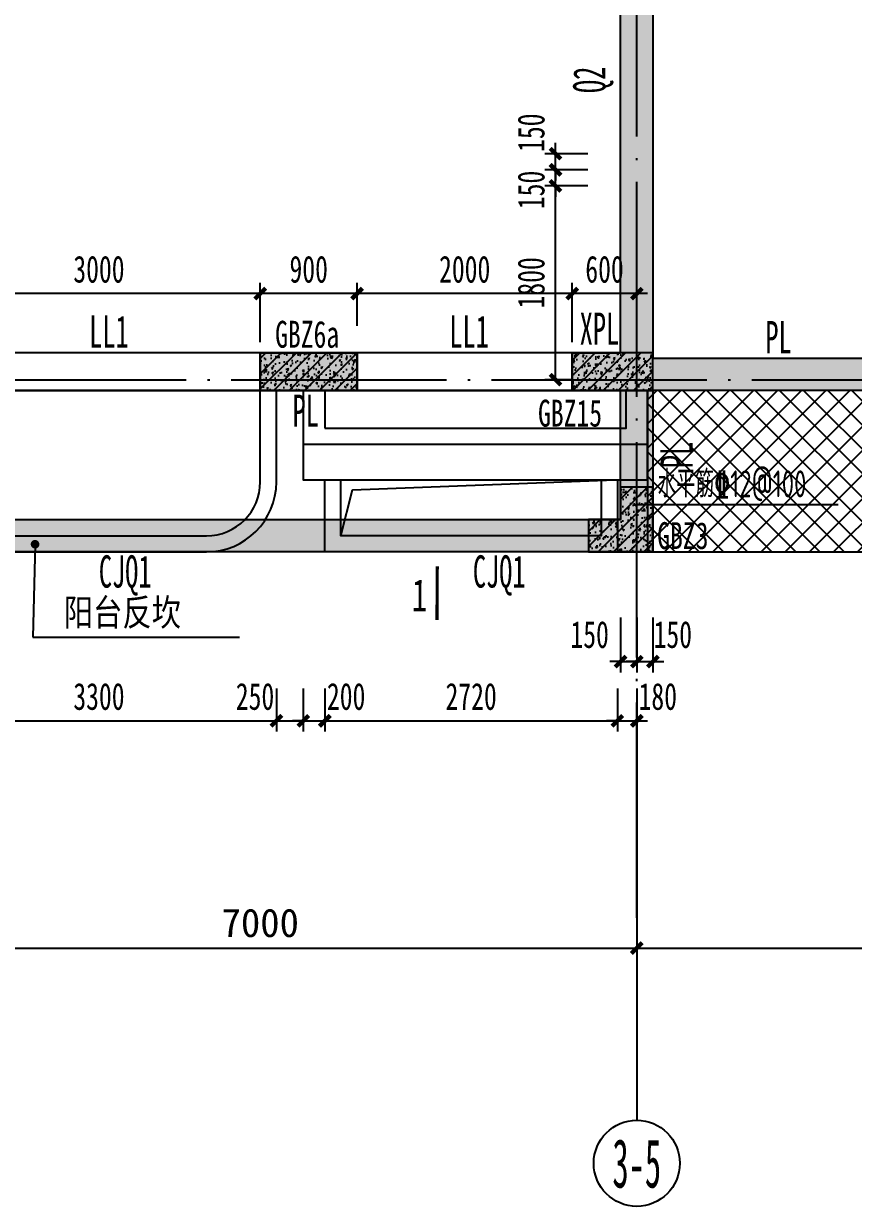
# Model space of a CAD drawing. Extents: x -3200781797 to -8106663, y 494714 to 1244925.
# Drawn here: x -8167382 to -8159669, y 599811 to 610801 of the extents above; entities that cross this region are included whole.
import ezdxf
from ezdxf.enums import TextEntityAlignment as Align

# ---------------------------------------------------------------- set-up
doc = ezdxf.new("R2010")
doc.units = 0
doc.header["$LTSCALE"] = 1000
doc.header["$MEASUREMENT"] = 0
for name, pattern in [('3#-轴线$0$DOTE', [2.42, 2, -0.2, 0.02, -0.2]), ('3#4#5#模板$0$CONTINOUS', [0]), ('DASH', [0.35, 0.25, -0.1])]:
    doc.linetypes.add(name, pattern=pattern)
doc.layers.get('Defpoints').update_dxf_attribs({"color": 30, "linetype": 'DASH'})
for name, color, linetype in [('3#-夹层$0$S-SLAB-HOLE', 5, 'Continuous'), ('3#-夹层$0$S-WALL', 40, 'Continuous'), ('3#-夹层$0$S-WALL-BEAM', 120, 'Continuous'), ('3#-夹层$0$S-WALL-HATC', 253, 'Continuous'), ('3#-轴线$0$3#-轴号$0$A-ANNO-AXIS-CIRC', 3, 'Continuous'), ('3#-轴线$0$3#-轴号$0$A-ANNO-AXIS-TEXT', 7, 'Continuous'), ('3#-轴线$0$3#-轴号$0$A-ANNO-DIMS', 3, 'Continuous'), ('3#-轴线$0$A-ANNO-DOTE', 10, '3#-轴线$0$DOTE'), ('3#-轴线$0$AXIS_TEXT', 7, 'Continuous'), ('3#4#5#模板$0$00-板边线', 7, 'Continuous'), ('3#4#5#模板$0$A-ANNO-NOTE', 3, 'Continuous'), ('3#4#5#模板$0$A-ANNO-TEXT', 255, 'Continuous'), ('3#4#5#模板$0$S-ANNO-TEXT', 7, 'Continuous'), ('3#4#5#模板$0$S-SLAB-TEXT', 120, 'Continuous'), ('3#4#5#模板$0$S-WALL-COLU', 252, '3#4#5#模板$0$CONTINOUS'), ('3#4#5#模板$0$S-WALL-COLU-HATC', 16, 'Continuous'), ('DIM', 3, 'Continuous'), ('S-PC-FQ-WYQ', 4, 'Continuous'), ('S-WALL-BEAM-TEXT', 2, 'Continuous'), ('S-WALL-COLU-TEXT', 2, 'Continuous'), ('S-WALL-DIMS', 50, 'Continuous'), ('THICK', 6, 'Continuous')]:
    doc.layers.add(name, color=color, linetype=linetype)
doc.layers.add('3#4#5#模板$0$结构板边线', color=2, linetype='Continuous', plot=False)
doc.layers.add('WALL-TEXT', color=2, linetype='Continuous', lineweight=25)
doc.styles.add('3#-轴线$0$3#-轴号$0$_TCH_AXIS', font='')
doc.styles.add('3#-轴线$0$3#-轴号$0$_TCH_DIM_T3', font='')
doc.styles.add('3#-轴线$0$COMPLEX', font='COMPLEX')
doc.styles.add('3#4#5#模板$0$-楷体_GB2312', font='', dxfattribs={"width": 0.8, "height": 3.5})
doc.styles.add('TSSD_Dimension', font='', dxfattribs={"width": 0.7})
doc.styles.add('TSSD_Rein', font='tssdeng.shx', dxfattribs={"width": 0.7, "bigfont": 'hztxt.shx'})
doc.styles.add('楷体', font='', dxfattribs={"width": 0.6})
doc.styles.add('楷体GB312', font='', dxfattribs={"width": 0.8})
doc.styles.get('3#-轴线$0$3#-轴号$0$_TCH_AXIS').set_extended_font_data('SimSun')
doc.styles.get('3#-轴线$0$3#-轴号$0$_TCH_DIM_T3').set_extended_font_data('SimSun')
doc.styles.get('3#4#5#模板$0$-楷体_GB2312').set_extended_font_data('KaiTi_GB2312')
doc.styles.get('TSSD_Dimension').set_extended_font_data('KaiTi_GB2312')
doc.styles.get('楷体').set_extended_font_data('KaiTi_GB2312')
doc.styles.get('楷体GB312').set_extended_font_data('楷体_GB2312')
doc.dimstyles.new('3#-轴线$0$3#-轴号$0$_TCH_ARCH&&100', dxfattribs={"dimtxt": 264.345992, "dimasz": 100, "dimexe": 250, "dimexo": 300, "dimgap": 100, "dimtad": 1, "dimdec": 0, "dimzin": 0, "dimdsep": 46, "dimtxsty": '3#-轴线$0$3#-轴号$0$_TCH_DIM_T3', "dimblk": '3#-轴线$0$3#-轴号$0$_ArchTick', "dimcen": 0.09, "dimclrt": 7, "dimazin": 2, "dimtfac": 1, "dimtdec": 0, "dimtix": 1, "dimtmove": 2, "dimatfit": 3, "dimfxl": 100, "dimtolj": 1, "dimtzin": 0, "dimarcsym": 0})
doc.dimstyles.new('TSSD_100_100', dxfattribs={"dimtxt": 250, "dimasz": 100, "dimexe": 100, "dimexo": 250, "dimgap": 100, "dimtad": 1, "dimdec": 0, "dimzin": 0, "dimdsep": 46, "dimtxsty": 'TSSD_Dimension', "dimblk": 'ARCHTICK', "dimcen": 0, "dimdle": 100, "dimclrt": 7, "dimadec": 0, "dimazin": 0, "dimtfac": 1, "dimtdec": 0, "dimtix": 1, "dimtmove": 2, "dimatfit": 3, "dimfxl": 1, "dimtolj": 1, "dimtzin": 0, "dimarcsym": 0})
doc.dimstyles.new('TSSD_100_100$0', dxfattribs={"dimtxt": 250, "dimasz": 100, "dimexe": 100, "dimexo": 0, "dimgap": 100, "dimtad": 1, "dimdec": 0, "dimzin": 0, "dimdsep": 46, "dimtxsty": 'TSSD_Dimension', "dimblk1": 'ARCHTICK', "dimblk2": 'ARCHTICK', "dimsah": 1, "dimcen": 0, "dimclrt": 7, "dimadec": 0, "dimazin": 0, "dimtfac": 1, "dimtdec": 0, "dimtix": 1, "dimtmove": 2, "dimatfit": 3, "dimldrblk": 'ARCHTICK', "dimfxl": 300, "dimfxlon": 1, "dimtvp": 0.7, "dimtolj": 1, "dimtzin": 0, "dimarcsym": 0})

# ---------------------------------------------------------------- blocks, each defined once
blk = doc.blocks.new('_ArchTick')
at = {"color": 0, "linetype": 'ByBlock', "const_width": 0.4}
blk.add_lwpolyline([(-0.5, -0.5), (0.5, 0.5)], dxfattribs=at)
blk = doc.blocks.new('*D298')
at = {"layer": 'Defpoints', "color": 0, "transparency": 16777216}
for p in [(-8162282, 608293), (-8162282, 607593), (-8161682, 607593)]:
    blk.add_point(p, dxfattribs=at)
at = {"layer": 'S-WALL-DIMS', "color": 0, "lineweight": -2, "transparency": 16777216}
for p, q in [((-8162282, 607843), (-8162282, 608393)), ((-8161682, 607843), (-8161682, 608393)), ((-8161582, 608293), (-8162382, 608293))]:
    blk.add_line(p, q, dxfattribs=at)
at = {"layer": 'S-WALL-DIMS', "color": 0, "lineweight": -2, "transparency": 16777216, "xscale": 100, "yscale": 100, "zscale": 100, "rotation": 180}
blk.add_blockref('_ArchTick', (-8162282, 608293), dxfattribs=at)
at = {"layer": 'S-WALL-DIMS', "color": 0, "lineweight": -2, "transparency": 16777216, "xscale": 100, "yscale": 100, "zscale": 100}
blk.add_blockref('_ArchTick', (-8161682, 608293), dxfattribs=at)
at = {"layer": 'S-WALL-DIMS', "color": 7, "transparency": 16777216, "insert": (-8161982, 608518), "char_height": 250, "attachment_point": 5, "style": 'TSSD_Dimension'}
blk.add_mtext('\\A1;600', dxfattribs=at)
blk = doc.blocks.new('*D89')
at = {"layer": 'Defpoints', "color": 0, "transparency": 16777216}
for p in [(-8168182, 608293), (-8168182, 607593), (-8165182, 607593)]:
    blk.add_point(p, dxfattribs=at)
at = {"layer": 'S-WALL-DIMS', "color": 0, "lineweight": -2, "transparency": 16777216}
for p, q in [((-8168182, 607843), (-8168182, 608393)), ((-8165182, 607843), (-8165182, 608393)), ((-8165082, 608293), (-8168282, 608293))]:
    blk.add_line(p, q, dxfattribs=at)
at = {"layer": 'S-WALL-DIMS', "color": 0, "lineweight": -2, "transparency": 16777216, "xscale": 100, "yscale": 100, "zscale": 100, "rotation": 180}
blk.add_blockref('_ArchTick', (-8168182, 608293), dxfattribs=at)
at = {"layer": 'S-WALL-DIMS', "color": 0, "lineweight": -2, "transparency": 16777216, "xscale": 100, "yscale": 100, "zscale": 100}
blk.add_blockref('_ArchTick', (-8165182, 608293), dxfattribs=at)
at = {"layer": 'S-WALL-DIMS', "color": 7, "transparency": 16777216, "insert": (-8166682, 608518), "char_height": 250, "attachment_point": 5, "style": 'TSSD_Dimension'}
blk.add_mtext('\\A1;3000', dxfattribs=at)
blk = doc.blocks.new('*D145')
at = {"layer": 'Defpoints', "color": 0, "transparency": 16777216}
for p in [(-8165182, 608293), (-8165182, 607743), (-8164282, 607743)]:
    blk.add_point(p, dxfattribs=at)
at = {"layer": 'S-WALL-DIMS', "color": 0, "lineweight": -2, "transparency": 16777216}
for p, q in [((-8165182, 607993), (-8165182, 608393)), ((-8164282, 607993), (-8164282, 608393)), ((-8164182, 608293), (-8165282, 608293))]:
    blk.add_line(p, q, dxfattribs=at)
at = {"layer": 'S-WALL-DIMS', "color": 0, "lineweight": -2, "transparency": 16777216, "xscale": 100, "yscale": 100, "zscale": 100, "rotation": 180}
blk.add_blockref('_ArchTick', (-8165182, 608293), dxfattribs=at)
at = {"layer": 'S-WALL-DIMS', "color": 0, "lineweight": -2, "transparency": 16777216, "xscale": 100, "yscale": 100, "zscale": 100}
blk.add_blockref('_ArchTick', (-8164282, 608293), dxfattribs=at)
at = {"layer": 'S-WALL-DIMS', "color": 7, "transparency": 16777216, "insert": (-8164732, 608518), "char_height": 250, "attachment_point": 5, "style": 'TSSD_Dimension'}
blk.add_mtext('\\A1;900', dxfattribs=at)
blk = doc.blocks.new('*D624')
at = {"layer": 'Defpoints', "color": 0, "transparency": 16777216}
for p in [(-8164282, 608293), (-8164282, 607743), (-8162282, 607593)]:
    blk.add_point(p, dxfattribs=at)
at = {"layer": 'S-WALL-DIMS', "color": 0, "lineweight": -2, "transparency": 16777216}
for p, q in [((-8164282, 607993), (-8164282, 608393)), ((-8162282, 607843), (-8162282, 608393)), ((-8162182, 608293), (-8164382, 608293))]:
    blk.add_line(p, q, dxfattribs=at)
at = {"layer": 'S-WALL-DIMS', "color": 0, "lineweight": -2, "transparency": 16777216, "xscale": 100, "yscale": 100, "zscale": 100, "rotation": 180}
blk.add_blockref('_ArchTick', (-8164282, 608293), dxfattribs=at)
at = {"layer": 'S-WALL-DIMS', "color": 0, "lineweight": -2, "transparency": 16777216, "xscale": 100, "yscale": 100, "zscale": 100}
blk.add_blockref('_ArchTick', (-8162282, 608293), dxfattribs=at)
at = {"layer": 'S-WALL-DIMS', "color": 7, "transparency": 16777216, "insert": (-8163282, 608518), "char_height": 250, "attachment_point": 5, "style": 'TSSD_Dimension'}
blk.add_mtext('\\A1;2000', dxfattribs=at)
blk = doc.blocks.new('xpl-jia-3')
at = {"layer": 'S-WALL-BEAM-TEXT', "style": '楷体', "width": 0.6}
for s, p in [('XPL', (-8212213, 607817)), ('PL', (-8210487, 607738)), ('PL', (-8214882, 607055))]:
    blk.add_text(s, height=300, dxfattribs=at).set_placement(p)
blk.add_text('PL', height=300, rotation=90, dxfattribs=at).set_placement((-8211162, 606670))
blk = doc.blocks.new('3-an-jia')
at = {"layer": 'S-WALL-COLU-TEXT', "style": '楷体GB312', "width": 0.7}
for s, p in [('GBZ6a', (-7964986, 607785)), ('GBZ15', (-7962542, 607052)), ('GBZ3', (-7961434, 605914))]:
    blk.add_text(s, height=250, dxfattribs=at).set_placement(p)
blk = doc.blocks.new('q1')
at = {"layer": 'WALL-TEXT', "style": '楷体', "width": 0.6}
blk.add_text('Q2', height=300, rotation=90, dxfattribs=at).set_placement((-8157774, 461454))
for p in [(-8162484, 456858), (-8159007, 456858)]:
    blk.add_text('CJQ1', height=300, dxfattribs=at).set_placement(p)
blk = doc.blocks.new('*D878')
at = {"layer": 'Defpoints', "color": 0, "transparency": 16777216}
for p in [(48150, -113649), (48300, -113649), (48300, -114308)]:
    blk.add_point(p, dxfattribs=at)
at = {"layer": 'DIM', "color": 0, "lineweight": -2, "transparency": 16777216}
for p, q in [((48150, -113899), (48150, -114408)), ((48300, -113899), (48300, -114408)), ((48150, -114308), (48050, -114308)), ((48150, -114308), (48300, -114308)), ((48300, -114308), (48400, -114308))]:
    blk.add_line(p, q, dxfattribs=at)
at = {"layer": 'DIM', "color": 0, "lineweight": -2, "transparency": 16777216, "xscale": 100, "yscale": 100, "zscale": 100}
blk.add_blockref('_ArchTick', (48150, -114308), dxfattribs=at)
at = {"layer": 'DIM', "color": 0, "lineweight": -2, "transparency": 16777216, "xscale": 100, "yscale": 100, "zscale": 100, "rotation": 180}
blk.add_blockref('_ArchTick', (48300, -114308), dxfattribs=at)
at = {"layer": 'DIM', "color": 7, "transparency": 16777216, "insert": (47862, -114058), "char_height": 250, "attachment_point": 5, "style": 'TSSD_Dimension'}
blk.add_mtext('\\A1;150', dxfattribs=at)
blk = doc.blocks.new('*D879')
at = {"layer": 'Defpoints', "color": 0, "transparency": 16777216}
for p in [(48300, -113649), (48450, -113649), (48450, -114308)]:
    blk.add_point(p, dxfattribs=at)
at = {"layer": 'DIM', "color": 0, "lineweight": -2, "transparency": 16777216}
for p, q in [((48300, -113899), (48300, -114408)), ((48450, -113899), (48450, -114408)), ((48300, -114308), (48200, -114308)), ((48300, -114308), (48450, -114308)), ((48450, -114308), (48550, -114308))]:
    blk.add_line(p, q, dxfattribs=at)
at = {"layer": 'DIM', "color": 0, "lineweight": -2, "transparency": 16777216, "xscale": 100, "yscale": 100, "zscale": 100}
blk.add_blockref('_ArchTick', (48300, -114308), dxfattribs=at)
at = {"layer": 'DIM', "color": 0, "lineweight": -2, "transparency": 16777216, "xscale": 100, "yscale": 100, "zscale": 100, "rotation": 180}
blk.add_blockref('_ArchTick', (48450, -114308), dxfattribs=at)
at = {"layer": 'DIM', "color": 7, "transparency": 16777216, "insert": (48635, -114058), "char_height": 250, "attachment_point": 5, "style": 'TSSD_Dimension'}
blk.add_mtext('\\A1;150', dxfattribs=at)
blk = doc.blocks.new('*D917')
at = {"layer": 'Defpoints', "color": 0, "transparency": 16777216}
for p in [(47544, -109588), (48150, -109588), (48150, -109738)]:
    blk.add_point(p, dxfattribs=at)
at = {"layer": 'DIM', "color": 0, "lineweight": -2, "transparency": 16777216}
for p, q in [((47544, -109588), (47544, -109488)), ((47844, -109588), (47444, -109588)), ((47544, -109738), (47544, -109588)), ((47844, -109738), (47444, -109738)), ((47544, -109738), (47544, -109838))]:
    blk.add_line(p, q, dxfattribs=at)
at = {"layer": 'DIM', "color": 0, "lineweight": -2, "transparency": 16777216, "xscale": 100, "yscale": 100, "zscale": 100}
for p, rotation in [((47544, -109588), 270), ((47544, -109738), 90)]:
    blk.add_blockref('_ArchTick', p, dxfattribs=dict(at, rotation=rotation))
at = {"layer": 'DIM', "color": 7, "transparency": 16777216, "insert": (47319, -109393), "char_height": 250, "attachment_point": 5, "rotation": 90, "style": 'TSSD_Dimension'}
blk.add_mtext('\\A1;150', dxfattribs=at)
blk = doc.blocks.new('*D918')
at = {"layer": 'Defpoints', "color": 0, "transparency": 16777216}
for p in [(47544, -109888), (48150, -109888), (47700, -111688)]:
    blk.add_point(p, dxfattribs=at)
at = {"layer": 'DIM', "color": 0, "lineweight": -2, "transparency": 16777216}
for p, q in [((47844, -109888), (47444, -109888)), ((47544, -111688), (47544, -109888)), ((47700, -111688), (47444, -111688))]:
    blk.add_line(p, q, dxfattribs=at)
at = {"layer": 'DIM', "color": 0, "lineweight": -2, "transparency": 16777216, "xscale": 100, "yscale": 100, "zscale": 100}
for p, rotation in [((47544, -109888), 90), ((47544, -111688), 270)]:
    blk.add_blockref('_ArchTick', p, dxfattribs=dict(at, rotation=rotation))
at = {"layer": 'DIM', "color": 7, "transparency": 16777216, "insert": (47319, -110788), "char_height": 250, "attachment_point": 5, "rotation": 90, "style": 'TSSD_Dimension'}
blk.add_mtext('\\A1;1800', dxfattribs=at)
blk = doc.blocks.new('*D919')
at = {"layer": 'Defpoints', "color": 0, "transparency": 16777216}
for p in [(47544, -109738), (48150, -109738), (48150, -109888)]:
    blk.add_point(p, dxfattribs=at)
at = {"layer": 'DIM', "color": 0, "lineweight": -2, "transparency": 16777216}
for p, q in [((47544, -109738), (47544, -109638)), ((47844, -109738), (47444, -109738)), ((47544, -109888), (47544, -109738)), ((47844, -109888), (47444, -109888)), ((47544, -109888), (47544, -109988))]:
    blk.add_line(p, q, dxfattribs=at)
at = {"layer": 'DIM', "color": 0, "lineweight": -2, "transparency": 16777216, "xscale": 100, "yscale": 100, "zscale": 100}
for p, rotation in [((47544, -109738), 270), ((47544, -109888), 90)]:
    blk.add_blockref('_ArchTick', p, dxfattribs=dict(at, rotation=rotation))
at = {"layer": 'DIM', "color": 7, "transparency": 16777216, "insert": (47319, -109925), "char_height": 250, "attachment_point": 5, "rotation": 90, "style": 'TSSD_Dimension'}
blk.add_mtext('\\A1;150', dxfattribs=at)
blk = doc.blocks.new('*D995')
at = {"layer": 'Defpoints', "color": 0, "transparency": 16777216}
for p in [(-8161863, 606493), (-8161682, 606493), (-8161682, 604323)]:
    blk.add_point(p, dxfattribs=at)
at = {"layer": 'DIM', "color": 0, "lineweight": -2, "transparency": 16777216}
for p, q in [((-8161863, 604623), (-8161863, 604223)), ((-8161682, 604623), (-8161682, 604223)), ((-8161863, 604323), (-8161963, 604323)), ((-8161863, 604323), (-8161682, 604323)), ((-8161682, 604323), (-8161582, 604323))]:
    blk.add_line(p, q, dxfattribs=at)
at = {"layer": 'DIM', "color": 0, "lineweight": -2, "transparency": 16777216, "xscale": 100, "yscale": 100, "zscale": 100}
blk.add_blockref('_ArchTick', (-8161863, 604323), dxfattribs=at)
at = {"layer": 'DIM', "color": 0, "lineweight": -2, "transparency": 16777216, "xscale": 100, "yscale": 100, "zscale": 100, "rotation": 180}
blk.add_blockref('_ArchTick', (-8161682, 604323), dxfattribs=at)
at = {"layer": 'DIM', "color": 7, "transparency": 16777216, "insert": (-8161487, 604548), "char_height": 250, "attachment_point": 5, "style": 'TSSD_Dimension'}
blk.add_mtext('\\A1;180', dxfattribs=at)
blk = doc.blocks.new('*D998')
at = {"layer": 'Defpoints', "color": 0, "transparency": 16777216}
for p in [(-8168333, 606543), (-8165032, 606493), (-8165032, 604323)]:
    blk.add_point(p, dxfattribs=at)
at = {"layer": 'DIM', "color": 0, "lineweight": -2, "transparency": 16777216}
for p, q in [((-8168333, 604623), (-8168333, 604223)), ((-8165032, 604623), (-8165032, 604223)), ((-8168333, 604323), (-8165032, 604323))]:
    blk.add_line(p, q, dxfattribs=at)
at = {"layer": 'DIM', "color": 0, "lineweight": -2, "transparency": 16777216, "xscale": 100, "yscale": 100, "zscale": 100, "rotation": 180}
blk.add_blockref('_ArchTick', (-8168333, 604323), dxfattribs=at)
at = {"layer": 'DIM', "color": 0, "lineweight": -2, "transparency": 16777216, "xscale": 100, "yscale": 100, "zscale": 100}
blk.add_blockref('_ArchTick', (-8165032, 604323), dxfattribs=at)
at = {"layer": 'DIM', "color": 7, "transparency": 16777216, "insert": (-8166682, 604548), "char_height": 250, "attachment_point": 5, "style": 'TSSD_Dimension'}
blk.add_mtext('\\A1;3300', dxfattribs=at)
blk = doc.blocks.new('*D999')
at = {"layer": 'Defpoints', "color": 0, "transparency": 16777216}
for p in [(-8165032, 606493), (-8164782, 606493), (-8164782, 604323)]:
    blk.add_point(p, dxfattribs=at)
at = {"layer": 'DIM', "color": 0, "lineweight": -2, "transparency": 16777216}
for p, q in [((-8165032, 604623), (-8165032, 604223)), ((-8164782, 604623), (-8164782, 604223)), ((-8165032, 604323), (-8164782, 604323))]:
    blk.add_line(p, q, dxfattribs=at)
at = {"layer": 'DIM', "color": 0, "lineweight": -2, "transparency": 16777216, "xscale": 100, "yscale": 100, "zscale": 100, "rotation": 180}
blk.add_blockref('_ArchTick', (-8165032, 604323), dxfattribs=at)
at = {"layer": 'DIM', "color": 0, "lineweight": -2, "transparency": 16777216, "xscale": 100, "yscale": 100, "zscale": 100}
blk.add_blockref('_ArchTick', (-8164782, 604323), dxfattribs=at)
at = {"layer": 'DIM', "color": 7, "transparency": 16777216, "insert": (-8165231, 604548), "char_height": 250, "attachment_point": 5, "style": 'TSSD_Dimension'}
blk.add_mtext('\\A1;250', dxfattribs=at)
blk = doc.blocks.new('*D1000')
at = {"layer": 'Defpoints', "color": 0, "transparency": 16777216}
for p in [(-8164782, 606493), (-8164582, 606493), (-8164582, 604323)]:
    blk.add_point(p, dxfattribs=at)
at = {"layer": 'DIM', "color": 0, "lineweight": -2, "transparency": 16777216}
for p, q in [((-8164782, 604623), (-8164782, 604223)), ((-8164582, 604623), (-8164582, 604223)), ((-8164782, 604323), (-8164882, 604323)), ((-8164782, 604323), (-8164582, 604323)), ((-8164582, 604323), (-8164482, 604323))]:
    blk.add_line(p, q, dxfattribs=at)
at = {"layer": 'DIM', "color": 0, "lineweight": -2, "transparency": 16777216, "xscale": 100, "yscale": 100, "zscale": 100}
blk.add_blockref('_ArchTick', (-8164782, 604323), dxfattribs=at)
at = {"layer": 'DIM', "color": 0, "lineweight": -2, "transparency": 16777216, "xscale": 100, "yscale": 100, "zscale": 100, "rotation": 180}
blk.add_blockref('_ArchTick', (-8164582, 604323), dxfattribs=at)
at = {"layer": 'DIM', "color": 7, "transparency": 16777216, "insert": (-8164384, 604548), "char_height": 250, "attachment_point": 5, "style": 'TSSD_Dimension'}
blk.add_mtext('\\A1;200', dxfattribs=at)
blk = doc.blocks.new('*D1001')
at = {"layer": 'Defpoints', "color": 0, "transparency": 16777216}
for p in [(-8164582, 606493), (-8161863, 606493), (-8161863, 604323)]:
    blk.add_point(p, dxfattribs=at)
at = {"layer": 'DIM', "color": 0, "lineweight": -2, "transparency": 16777216}
for p, q in [((-8164582, 604623), (-8164582, 604223)), ((-8161863, 604623), (-8161863, 604223)), ((-8164582, 604323), (-8161863, 604323))]:
    blk.add_line(p, q, dxfattribs=at)
at = {"layer": 'DIM', "color": 0, "lineweight": -2, "transparency": 16777216, "xscale": 100, "yscale": 100, "zscale": 100, "rotation": 180}
blk.add_blockref('_ArchTick', (-8164582, 604323), dxfattribs=at)
at = {"layer": 'DIM', "color": 0, "lineweight": -2, "transparency": 16777216, "xscale": 100, "yscale": 100, "zscale": 100}
blk.add_blockref('_ArchTick', (-8161863, 604323), dxfattribs=at)
at = {"layer": 'DIM', "color": 7, "transparency": 16777216, "insert": (-8163222, 604548), "char_height": 250, "attachment_point": 5, "style": 'TSSD_Dimension'}
blk.add_mtext('\\A1;2720', dxfattribs=at)
blk = doc.blocks.new('3#-轴线$0$_AXISO')
blk.add_circle((0, 0), 0.5)
at = {"layer": '3#-轴线$0$AXIS_TEXT', "style": '3#-轴线$0$COMPLEX', "width": 1.041667}
blk.add_attdef('A', text='', height=0.56, dxfattribs=at).set_placement((-0.25, -0.28), (0.25, -0.28), align=Align.FIT)
blk = doc.blocks.new('3#-轴线$0$3#-轴号$0$_ArchTick')
at = {"color": 0, "linetype": 'ByBlock', "const_width": 0.4}
blk.add_lwpolyline([(-0.5, -0.5), (0.5, 0.5)], dxfattribs=at)
blk = doc.blocks.new('*D2027')
at = {"layer": '3#-轴线$0$3#-轴号$0$A-ANNO-DIMS', "color": 0, "lineweight": -2, "transparency": 16777216}
for p, q in [((3450, -15882), (3450, -16632)), ((10450, -15882), (10450, -16632)), ((3450, -16382), (10450, -16382))]:
    blk.add_line(p, q, dxfattribs=at)
at = {"layer": 'Defpoints', "color": 0, "transparency": 16777216}
for p in [(3450, -15582), (10450, -15582), (10450, -16382)]:
    blk.add_point(p, dxfattribs=at)
at = {"layer": '3#-轴线$0$3#-轴号$0$A-ANNO-DIMS', "color": 0, "lineweight": -2, "transparency": 16777216, "xscale": 100, "yscale": 100, "zscale": 100, "rotation": 180}
blk.add_blockref('3#-轴线$0$3#-轴号$0$_ArchTick', (3450, -16382), dxfattribs=at)
at = {"layer": '3#-轴线$0$3#-轴号$0$A-ANNO-DIMS', "color": 0, "lineweight": -2, "transparency": 16777216, "xscale": 100, "yscale": 100, "zscale": 100}
blk.add_blockref('3#-轴线$0$3#-轴号$0$_ArchTick', (10450, -16382), dxfattribs=at)
at = {"layer": '3#-轴线$0$3#-轴号$0$A-ANNO-DIMS', "color": 7, "transparency": 16777216, "insert": (6950, -16149), "char_height": 264.3, "attachment_point": 5, "style": '3#-轴线$0$3#-轴号$0$_TCH_DIM_T3'}
blk.add_mtext('\\A1;7000', dxfattribs=at)
blk = doc.blocks.new('*D2028')
at = {"layer": '3#-轴线$0$3#-轴号$0$A-ANNO-DIMS', "color": 0, "lineweight": -2, "transparency": 16777216}
for p, q in [((10450, -15882), (10450, -16632)), ((17450, -15882), (17450, -16632)), ((10450, -16382), (17450, -16382))]:
    blk.add_line(p, q, dxfattribs=at)
at = {"layer": 'Defpoints', "color": 0, "transparency": 16777216}
for p in [(10450, -15582), (17450, -15582), (17450, -16382)]:
    blk.add_point(p, dxfattribs=at)
at = {"layer": '3#-轴线$0$3#-轴号$0$A-ANNO-DIMS', "color": 0, "lineweight": -2, "transparency": 16777216, "xscale": 100, "yscale": 100, "zscale": 100, "rotation": 180}
blk.add_blockref('3#-轴线$0$3#-轴号$0$_ArchTick', (10450, -16382), dxfattribs=at)
at = {"layer": '3#-轴线$0$3#-轴号$0$A-ANNO-DIMS', "color": 0, "lineweight": -2, "transparency": 16777216, "xscale": 100, "yscale": 100, "zscale": 100}
blk.add_blockref('3#-轴线$0$3#-轴号$0$_ArchTick', (17450, -16382), dxfattribs=at)
at = {"layer": '3#-轴线$0$3#-轴号$0$A-ANNO-DIMS', "color": 7, "transparency": 16777216, "insert": (13950, -16149), "char_height": 264.3, "attachment_point": 5, "style": '3#-轴线$0$3#-轴号$0$_TCH_DIM_T3'}
blk.add_mtext('\\A1;7000', dxfattribs=at)
blk = doc.blocks.new('3#4#5#模板$0$A$C3a591143')
at = {"layer": '3#4#5#模板$0$00-板边线'}
h = blk.add_hatch(dxfattribs=at)
h.set_pattern_fill('ANSI37', color=30, scale=100)
h.set_pattern_definition([(45, (-4272.53, -115284.81), (-112.2532, 112.2532), []), (135, (-4272.53, -115284.81), (-112.2532, -112.2532), [])])
h.paths.add_polyline_path([(14080, 1515), (16780, 1515), (16780, 3015), (14080, 3015)])
blk.add_lwpolyline([(14080, 1515), (3430, 1515), (3430, 2185), (6760, 2185), (6760, 3015), (10880, 3015), (10880, 2185), (14080, 2185)], close=True)
at = {"color": 2}
blk.add_lwpolyline([(10630, 3015), (7329, 3015), (7329, 2165, 0.414185), (7979, 1515), (9980, 1515, 0.414185), (10630, 2165), (10630, 3015)], format="xyb", dxfattribs=at)
blk.add_lwpolyline([(10480, 3015), (7479, 3015), (7479, 2165, 0.414185), (7979, 1665), (9980, 1665, 0.414185), (10480, 2165)], format="xyb", close=True, dxfattribs=at)
at = {"color": 3}
for points in [[(10880, 2515), (14080, 2515), (14080, 3015), (10880, 3015)], [(11080, 2665), (13880, 2665), (13880, 3015), (11080, 3015)]]:
    blk.add_lwpolyline(points, close=True, dxfattribs=at)
at = {"color": 6}
for points in [[(11080, 2185), (13800, 2185), (13800, 1515), (11080, 1515)], [(11230, 2185), (13650, 2185), (13650, 1665), (11230, 1665)]]:
    blk.add_lwpolyline(points, close=True, dxfattribs=at)
blk.add_lwpolyline([(11230, 1665), (11336, 2091), (13780, 2185)], dxfattribs=at)
at = {"layer": '3#4#5#模板$0$00-板边线', "color": 1}
blk.add_lwpolyline([(10880, 2185), (14080, 2185), (14080, 3015), (10880, 3015)], close=True, dxfattribs=at)
at = {"layer": '3#4#5#模板$0$00-板边线', "color": 30}
blk.add_lwpolyline([(14080, 1515), (16780, 1515), (16780, 3015), (14080, 3015)], close=True, dxfattribs=at)
at = {"layer": '3#4#5#模板$0$A-ANNO-NOTE'}
for p, q in [((8387, 1586), (8367, 723)), ((8367, 723), (10286, 723))]:
    blk.add_line(p, q, dxfattribs=at)
at = {"layer": '3#4#5#模板$0$A-ANNO-NOTE', "const_width": 40}
blk.add_lwpolyline([(8387, 1606, 1), (8386, 1566, 1)], format="xyb", close=True, dxfattribs=at)
at = {"layer": '3#4#5#模板$0$结构板边线', "color": 6}
blk.add_lwpolyline([(10630, 3015), (10630, 3015)], dxfattribs=at)
at = {"layer": '3#4#5#模板$0$A-ANNO-TEXT', "color": 7, "style": '3#4#5#模板$0$-楷体_GB2312', "width": 0.8}
blk.add_text('阳台反坎', height=250, dxfattribs=at).set_placement((8653, 828))
blk = doc.blocks.new('Q-BIM')
at = {"layer": 'DIM'}
for base, p1, p2, picture, middle in [((47544, -109588.3), (48150, -109738.3), (48150, -109588.3), '*D917', (47319, -109392.7)), ((47544, -109738.3), (48150, -109888.3), (48150, -109738.3), '*D919', (47319, -109924.7))]:
    dim = blk.add_linear_dim(base=base, p1=p1, p2=p2, angle=90, dimstyle='TSSD_100_100$0', dxfattribs=at)
    dim.commit()
    dim.dimension.update_dxf_attribs({"geometry": picture, "text_midpoint": middle, "dimtype": 128})
dim = blk.add_linear_dim(base=(47544, -109888.3), p1=(47700, -111688.3), p2=(48150, -109888.3), angle=90, dimstyle='TSSD_100_100$0', dxfattribs=at)
dim.commit()
dim.dimension.update_dxf_attribs({"geometry": '*D918', "text_midpoint": (47319, -110788.3)})
for base, p1, p2, picture, middle in [((48300, -114307.6), (48150, -113649.5), (48300, -113649.5), '*D878', (47861.9, -114057.6)), ((48450, -114307.6), (48300, -113649.5), (48450, -113649.5), '*D879', (48634.7, -114057.6))]:
    dim = blk.add_linear_dim(base=base, p1=p1, p2=p2, dimstyle='TSSD_100_100', dxfattribs=at)
    dim.commit()
    dim.dimension.update_dxf_attribs({"geometry": picture, "text_midpoint": middle, "dimtype": 128})
blk = doc.blocks.new('3#-轴线$0$3#-轴号')
at = {"layer": '3#-轴线$0$3#-轴号$0$A-ANNO-AXIS-CIRC'}
blk.add_line((10450, -13981.5), (10450, -17981.5), dxfattribs=at)
ref = blk.add_blockref('3#-轴线$0$_AXISO', (10450, -18381.5), dxfattribs=dict(at, xscale=800, yscale=800, zscale=800))
ref.add_attrib('A', '3-5', dxfattribs={"layer": '3#-轴线$0$3#-轴号$0$A-ANNO-AXIS-TEXT', "height": 452.55, "style": '3#-轴线$0$3#-轴号$0$_TCH_AXIS', "width": 0.466146}).set_placement((10223.7, -18607.8), (10676.3, -18607.8), align=Align.FIT)
at = {"layer": '3#-轴线$0$3#-轴号$0$A-ANNO-DIMS'}
for p1, p2, picture, middle in [((3450, -15581.5), (10450, -15581.5), '*D2027', (6950, -16149.3)), ((10450, -15581.5), (17450, -15581.5), '*D2028', (13950, -16149.3))]:
    dim = blk.add_aligned_dim(p1=p1, p2=p2, distance=-800, dimstyle='3#-轴线$0$3#-轴号$0$_TCH_ARCH&&100', dxfattribs=at)
    dim.commit()
    dim.dimension.update_dxf_attribs({"geometry": picture, "text_midpoint": middle})
blk = doc.blocks.new('3#-轴线')
at = {"layer": '3#-轴线$0$A-ANNO-DOTE'}
for points in [[(10450, -16100), (10450, -7100)], [(-3000, -11100), (44800, -11100)]]:
    blk.add_lwpolyline(points, dxfattribs=at)
blk.add_blockref('3#-轴线$0$3#-轴号', (0, 0))
blk = doc.blocks.new('3#-夹层')
at = {"layer": '3#-夹层$0$S-WALL-HATC'}
h = blk.add_hatch(color=256, dxfattribs=at)
h.paths.add_polyline_path([(13550, -11200), (13950, -11200), (13950, -10850), (13550, -10850), (13550, -4800), (13550, -4700), (13250, -4700), (13250, -4800), (13250, -10900), (10600, -10900), (10600, -7200), (11750, -7200), (11750, -4700), (8800, -4700), (8800, -4600), (8500, -4600), (8500, -5000), (9050, -5000), (9050, -7300), (10300, -7300), (10300, -10850), (9850, -10850), (9850, -11200), (10300, -11200), (10300, -12400), (3550, -12400), (3550, -12000), (3200, -12000), (3200, -12400), (200, -12400), (200, -11200), (700, -11200), (700, -10850), (200, -10850), (200, -5050), (200, -4450), (200, -3400), (2000, -3400), (2000, -3050), (200, -3050), (200, -200), (700, -200), (700, 100), (200, 100), (200, 1350), (5850, 1350), (5850, 100), (5300, 100), (5300, -200), (5570, -200), (5570, -100), (5850, -100), (5850, -200), (6300, -200), (8500, -200), (8500, -3050), (7800, -3050), (7800, -3400), (8500, -3400), (8800, -3400), (8800, -3300), (8800, 100), (6100, 100), (6100, 1600), (-100, 1600), (-100, -11100), (-100, -12700), (3450, -12700), (10600, -12700), (10600, -11200), (13250, -11200), (13250, -12700), (28550, -12700), (28550, -11200), (31200, -11200), (31200, -12700), (41900, -12700), (41900, 1600), (35700, 1600), (35700, 100), (33000, 100), (33000, -3300), (33000, -3400), (33300, -3400), (34000, -3400), (34000, -3050), (33300, -3050), (33300, -200), (35500, -200), (35950, -200), (35950, -100), (36230, -100), (36230, -200), (36500, -200), (36500, 100), (35950, 100), (35950, 1350), (41600, 1350), (41600, 100), (41100, 100), (41100, -200), (41600, -200), (41600, -3050), (39800, -3050), (39800, -3400), (41600, -3400), (41600, -4450), (41600, -5050), (41600, -10850), (41100, -10850), (41100, -11200), (41600, -11200), (41600, -12400), (38600, -12400), (38600, -12000), (38250, -12000), (38250, -12400), (31500, -12400), (31500, -11200), (31950, -11200), (31950, -10850), (31500, -10850), (31500, -7300), (32750, -7300), (32750, -5000), (33300, -5000), (33300, -4600), (33000, -4600), (33000, -4700), (30050, -4700), (30050, -7200), (31200, -7200), (31200, -10900), (28550, -10900), (28550, -4800), (28550, -4700), (28250, -4700), (28250, -4800), (28250, -10850), (27850, -10850), (27850, -11200), (28250, -11200), (28250, -12400), (21075, -12400), (21075, -11200), (21600, -11200), (21600, -10850), (21075, -10850), (21075, -5300), (21800, -5300), (21800, -3400), (24100, -3400), (24450, -3400), (26148, -3400), (26148, -3100), (24350, -3100), (21500, -3100), (21500, -5000), (20900, -5000), (20300, -5000), (20300, -3100), (17452, -3100), (15652, -3100), (15652, -3400), (17350, -3400), (17700, -3400), (20000, -3400), (20000, -5300), (20725, -5300), (20725, -10850), (20200, -10850), (20200, -11200), (20725, -11200), (20725, -12400), (13550, -12400)])
h.paths.add_polyline_path([(11550, -7000), (9350, -7000), (9350, -4900), (11550, -4900)], flags=16)
h.paths.add_polyline_path([(30250, -7000), (30250, -4900), (32450, -4900), (32450, -7000)], flags=16)
blk.add_hatch(color=256, dxfattribs=at).paths.add_polyline_path([(7850, -10850), (7850, -11200), (6950, -11200), (6950, -10850)])
at = {"layer": '3#-夹层$0$S-WALL'}
for points in [[(28550, -12700), (13250, -12700), (13250, -11200), (10600, -11200), (10600, -12700), (3450, -12700), (-100, -12700), (-100, -11100), (-100, 1600)], [(200, -5050), (200, -10850), (700, -10850), (700, -11200), (200, -11200), (200, -12400), (3200, -12400), (3200, -12000), (3550, -12000), (3550, -12400), (10300, -12400), (10300, -11200), (9850, -11200), (9850, -10850), (10300, -10850), (10300, -7300)], [(10600, -7200), (10600, -10900), (13250, -10900), (13250, -4800)]]:
    blk.add_lwpolyline(points, dxfattribs=at)
blk.add_lwpolyline([(7850, -10850), (7850, -11200), (6950, -11200), (6950, -10850)], close=True, dxfattribs=at)
at = {"layer": '3#-夹层$0$S-WALL-BEAM'}
for points in [[(3950, -11200), (6950, -11200), (6950, -10850), (3950, -10850)], [(7850, -11200), (9850, -11200), (9850, -10850), (7850, -10850)]]:
    blk.add_lwpolyline(points, close=True, dxfattribs=at)
at = {"layer": '3#-夹层$0$S-SLAB-HOLE'}
blk.add_blockref('3#-轴线', (0, 0), dxfattribs=at)

msp = doc.modelspace()

# ---------------------------------------------------------------- hatches: boundary and pattern name
at = {"layer": '3#4#5#模板$0$S-WALL-COLU-HATC'}
h = msp.add_hatch(dxfattribs=at)
h.set_pattern_fill('ARMORED', color=256, scale=10, style=0)
h.set_pattern_definition([(50, (-3273.7, 148552.64), (143.4520365, -12.550427), [15, -165]), (355, (-3273.7, 148552.64), (-27.7502667, 150.4384267), [12, -132]), (100.4514, (-3261.75, 148551.6), (115.7018763, 137.8879084), [12.748038, -140.2284224]), (46.1842, (-3273.7, 148592.64), (213.4482097, -33.103803), [22.5, -247.5]), (96.6356, (-3255.91, 148589.89), (186.932541, 194.823574), [19.1220576, -210.3426]), (351.1842, (-3273.7, 148592.64), (186.932389, 194.82372), [18, -198]), (21, (-3253.7, 148582.64), (119.3814104, -80.5237781), [15, -165]), (326, (-3253.7, 148582.64), (48.6630664, 145.030009), [12, -132]), (71.4514, (-3243.75, 148575.93), (168.0445257, 64.5060993), [12.748038, -140.2284224]), (37.5, (-3273.7, 148552.645), (2.43197106, 66.57877077), [0, -130.4, 0, -134, 0, -132.5]), (7.5, (-3273.7, 148552.645), (52.6139075, 78.8823424), [0, -76.4, 0, -127.4, 0, -50.5]), (327.5, (-3318.3, 148552.645), (106.76448723, -4.51097435), [0, -50, 0, -156, 0, -207]), (317.5, (-3338.3, 148552.645), (116.6372339, 20.0209965), [0, -65, 0, -103.6, 0, -147]), (45, (-3273.7, 148552.64), (-70.7106781, 70.7106781), [])])
h.paths.add_polyline_path([(-8164282.3, 607392.8), (-8164282.3, 607742.8), (-8165182.3, 607742.8), (-8165182.3, 607392.8)])
h = msp.add_hatch(dxfattribs=at)
h.set_pattern_fill('ARMORED', color=256, scale=10, style=0)
h.set_pattern_definition([(50, (-4173.72, 148552.64), (143.4520365, -12.550427), [15, -165]), (355, (-4173.72, 148552.64), (-27.7502667, 150.4384267), [12, -132]), (100.4514, (-4161.76, 148551.6), (115.7018763, 137.8879084), [12.748038, -140.2284224]), (46.1842, (-4173.72, 148592.64), (213.4482097, -33.103803), [22.5, -247.5]), (96.6356, (-4155.93, 148589.89), (186.932541, 194.823574), [19.1220576, -210.3426]), (351.1842, (-4173.72, 148592.64), (186.932389, 194.82372), [18, -198]), (21, (-4153.72, 148582.64), (119.3814104, -80.5237781), [15, -165]), (326, (-4153.72, 148582.64), (48.6630664, 145.030009), [12, -132]), (71.4514, (-4143.77, 148575.93), (168.0445257, 64.5060993), [12.748038, -140.2284224]), (37.5, (-4173.716, 148552.645), (2.43197106, 66.57877077), [0, -130.4, 0, -134, 0, -132.5]), (7.5, (-4173.716, 148552.645), (52.6139075, 78.8823424), [0, -76.4, 0, -127.4, 0, -50.5]), (327.5, (-4218.316, 148552.645), (106.76448723, -4.51097435), [0, -50, 0, -156, 0, -207]), (317.5, (-4238.32, 148552.645), (116.6372339, 20.0209965), [0, -65, 0, -103.6, 0, -147]), (45, (-4173.72, 148552.64), (-70.7106781, 70.7106781), [])])
h.paths.add_polyline_path([(-8161532.3, 607392.8), (-8161532.3, 607742.8), (-8162282.3, 607742.8), (-8162282.3, 607392.8), (-8161882.3, 607392.8)])
h = msp.add_hatch(dxfattribs=at)
h.set_pattern_fill('ARMORED', color=256, scale=10, style=0)
h.set_pattern_definition([(50, (-4173.72, 148652.64), (143.4520365, -12.550427), [15, -165]), (355, (-4173.72, 148652.64), (-27.7502667, 150.4384267), [12, -132]), (100.4514, (-4161.77, 148651.6), (115.7018763, 137.8879084), [12.748038, -140.2284224]), (46.1842, (-4173.72, 148692.64), (213.4482097, -33.103803), [22.5, -247.5]), (96.6356, (-4155.93, 148689.89), (186.932541, 194.823574), [19.1220576, -210.3426]), (351.1842, (-4173.72, 148692.64), (186.932389, 194.82372), [18, -198]), (21, (-4153.72, 148682.64), (119.3814104, -80.5237781), [15, -165]), (326, (-4153.72, 148682.64), (48.6630664, 145.030009), [12, -132]), (71.4514, (-4143.77, 148675.93), (168.0445257, 64.5060993), [12.748038, -140.2284224]), (37.5, (-4173.72, 148652.645), (2.43197106, 66.57877077), [0, -130.4, 0, -134, 0, -132.5]), (7.5, (-4173.72, 148652.645), (52.6139075, 78.8823424), [0, -76.4, 0, -127.4, 0, -50.5]), (327.5, (-4218.32, 148652.645), (106.76448723, -4.51097435), [0, -50, 0, -156, 0, -207]), (317.5, (-4238.32, 148652.645), (116.6372339, 20.0209965), [0, -65, 0, -103.6, 0, -147]), (45, (-4173.72, 148652.64), (-70.7106781, 70.7106781), [])])
h.paths.add_polyline_path([(-8161532.3, 605892.8), (-8161532.3, 606492.8), (-8161832.3, 606492.8), (-8161832.3, 606192.8), (-8162132.3, 606192.8), (-8162132.3, 605892.8)])

# ---------------------------------------------------------------- linework, layer by layer
at = {"layer": '3#4#5#模板$0$S-WALL-COLU', "linetype": 'ByBlock'}
for points in [[(-8164282.3, 607392.8), (-8164282.3, 607742.8), (-8165182.3, 607742.8), (-8165182.3, 607392.8), (-8164282.3, 607392.8), (-8164282.3, 607392.8)], [(-8161532.3, 607392.8), (-8161532.3, 607742.8), (-8162282.3, 607742.8), (-8162282.3, 607392.8), (-8161882.3, 607392.8)], [(-8161532.3, 605892.8), (-8161532.3, 606492.8), (-8161832.3, 606492.8), (-8161832.3, 606192.8), (-8162132.3, 606192.8), (-8162132.3, 605892.8), (-8161532.3, 605892.8), (-8161532.3, 605892.8)]]:
    msp.add_lwpolyline(points, close=True, dxfattribs=at)
at = {"layer": 'S-PC-FQ-WYQ'}
msp.add_lwpolyline([(-8159810.7, 606329.8), (-8161701.7, 606329.8)], dxfattribs=at)
at = {"layer": 'THICK', "const_width": 30}
msp.add_lwpolyline([(-8163538.8, 605259.1), (-8163537.3, 605758.1)], dxfattribs=at)

# ---------------------------------------------------------------- block references
at = {"layer": '3#4#5#模板$0$S-ANNO-TEXT'}
msp.add_blockref('3#-夹层', (-8172132.3, 618592.8), dxfattribs=at)
at = {"layer": '3#4#5#模板$0$S-SLAB-TEXT'}
msp.add_blockref('3#4#5#模板$0$A$C3a591143', (-8175662.4, 604377.6), dxfattribs=at)
at = {"layer": 'S-PC-FQ-WYQ'}
for name, p in [('3-an-jia', (-200058.1, 4.9)), ('xpl-jia-3', (50000, 0))]:
    msp.add_blockref(name, p, dxfattribs=at)
at = {"layer": 'S-WALL-DIMS'}
msp.add_blockref('Q-BIM', (-8209982.3, 719181.1), dxfattribs=at)
at = {"layer": 'WALL-TEXT'}
msp.add_blockref('q1', (-4199.2, 148702.7), dxfattribs=at)

# ---------------------------------------------------------------- texts
at = {"layer": 'S-WALL-BEAM-TEXT', "style": '楷体', "width": 0.6}
for p in [(-8166772.4, 607790.5), (-8163425.1, 607790.5)]:
    msp.add_text('LL1', height=300, dxfattribs=at).set_placement(p)
at = {"layer": 'THICK', "style": '楷体', "width": 0.7}
msp.add_text('1', height=300, rotation=359.70595, dxfattribs=at).set_placement((-8163773.7, 605340.4))
at = {"layer": 'WALL-TEXT', "style": 'TSSD_Rein', "width": 0.7}
msp.add_text('水平筋%%13212@100', height=250, rotation=0.00002, dxfattribs=at).set_placement((-8161488.6, 606399.9))

# ---------------------------------------------------------------- dimensions: what is measured, and where the dimension line sits
at = {"layer": 'DIM'}
for base, p1, p2, picture, middle in [((-8165032.3, 604322.9), (-8168332.7, 606542.8), (-8165032.3, 606492.8), '*D998', (-8166682.5, 604547.9)), ((-8161862.7, 604322.9), (-8164582.3, 606492.8), (-8161862.7, 606492.8), '*D1001', (-8163222.5, 604547.9))]:
    dim = msp.add_linear_dim(base=base, p1=p1, p2=p2, dimstyle='TSSD_100_100$0', dxfattribs=at)
    dim.commit()
    dim.dimension.update_dxf_attribs({"geometry": picture, "text_midpoint": middle})
for base, p1, p2, picture, middle in [((-8164782.2, 604322.9), (-8165032.3, 606492.8), (-8164782.2, 606492.8), '*D999', (-8165230.7, 604547.9)), ((-8164582.3, 604322.9), (-8164782.2, 606492.8), (-8164582.3, 606492.8), '*D1000', (-8164383.9, 604547.9)), ((-8161682.3, 604322.9), (-8161862.7, 606492.8), (-8161682.3, 606492.8), '*D995', (-8161486.7, 604547.9))]:
    dim = msp.add_linear_dim(base=base, p1=p1, p2=p2, dimstyle='TSSD_100_100$0', dxfattribs=at)
    dim.commit()
    dim.dimension.update_dxf_attribs({"geometry": picture, "text_midpoint": middle, "dimtype": 160})
at = {"layer": 'S-WALL-DIMS'}
for base, p1, p2, picture, middle in [((-8168182.3, 608292.8), (-8165182.3, 607592.8), (-8168182.3, 607592.8), '*D89', (-8166682.3, 608517.8)), ((-8165182.3, 608292.8), (-8164282.3, 607742.8), (-8165182.3, 607742.8), '*D145', (-8164732.3, 608517.8)), ((-8164282.3, 608292.8), (-8162282.3, 607592.8), (-8164282.3, 607742.8), '*D624', (-8163282.3, 608517.8)), ((-8162282.3, 608292.8), (-8161682.3, 607592.8), (-8162282.3, 607592.8), '*D298', (-8161982.3, 608517.8))]:
    dim = msp.add_linear_dim(base=base, p1=p1, p2=p2, angle=180, dimstyle='TSSD_100_100', dxfattribs=at)
    dim.commit()
    dim.dimension.update_dxf_attribs({"geometry": picture, "text_midpoint": middle})

doc.saveas('drawing.dxf')
